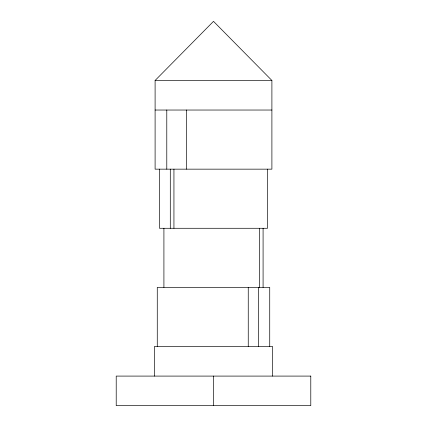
<?xml version="1.0" encoding="UTF-8"?>
<svg xmlns="http://www.w3.org/2000/svg" width="427" height="427" viewBox="0 0 427 427"><rect width="100%" height="100%" fill="white"/><g stroke="black" fill="none" stroke-linecap="round" stroke-linejoin="round"><path stroke-width="0.64" d="M155.102 80.473L213.5 21.35L271.898 80.473L271.898 169.156L155.102 169.156L155.102 80.473L271.898 80.473M155.102 110.033L271.898 110.033M272.623 376.091L272.623 346.527L154.377 346.527L154.377 376.091M269.731 346.527L269.731 287.403L157.269 287.403L157.269 346.527M267.51 169.156L267.51 228.28L159.49 228.28L159.49 169.156M263.085 228.28L263.085 287.403M259.445 228.28L259.445 287.403M258.484 287.403L258.484 346.527M248.252 287.403L248.252 346.527M213.5 376.091L213.5 405.65M186.658 110.033L186.658 169.156M173.938 169.156L173.938 228.28M170.293 169.156L170.293 228.28M166.786 110.033L166.786 169.156M163.915 228.28L163.915 287.403M310.787 376.091L116.213 376.091L116.213 405.65L310.787 405.65L310.787 376.091"/></g></svg>
